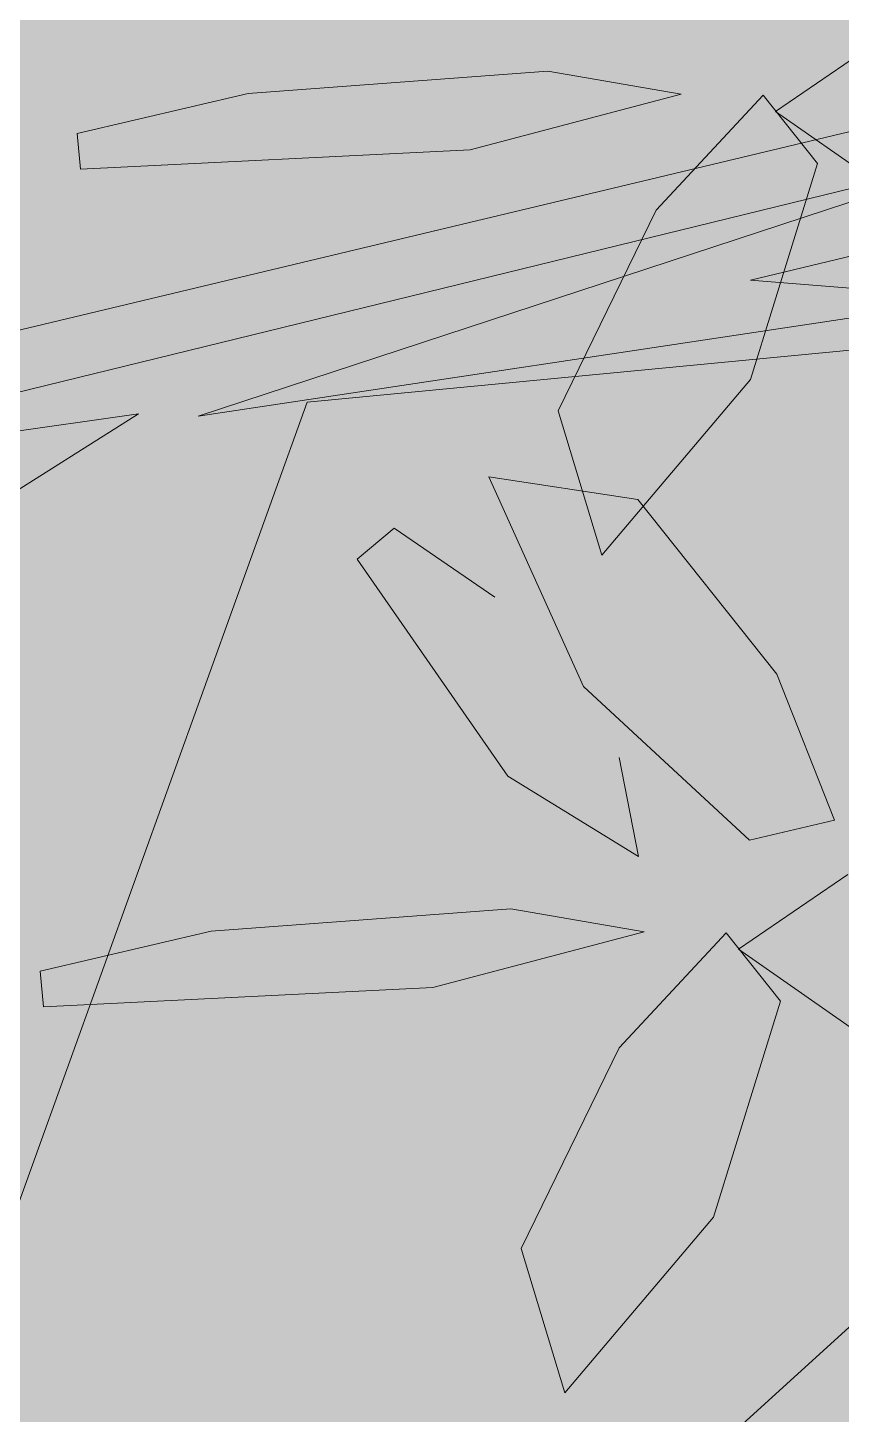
# Model space of a CAD drawing. Header units: metres. Extents: x 349703 to 349913, y 9282546 to 9282694.
# Drawn here: x 349746.5122 to 349746.7537, y 9282628.2533 to 9282628.6649 of the extents above; entities that cross this region are included whole.
import ezdxf

# ---------------------------------------------------------------- set-up
doc = ezdxf.new("R2010")
doc.units = ezdxf.units.M
doc.header["$LTSCALE"] = 0.25
doc.layers.add('AREA-VERDE', color=3, linetype='CONTINUOUS', lineweight=9)
doc.layers.add('ARQ-FONDO', color=253, linetype='CONTINUOUS', lineweight=9)

# ---------------------------------------------------------------- blocks, each defined once
blk = doc.blocks.new('WAKDOQ')
at = {"layer": 'AREA-VERDE', "lineweight": 0, "true_color": 0xc4e4b2, "transparency": 33554687}
h = blk.add_hatch(color=3, dxfattribs=at)
h.dxf.hatch_style = 1
h.paths.add_polyline_path([(349597.51754, 9282630.67616), (349595.38259, 9282630.67616), (349595.38259, 9282627.00629), (349597.51754, 9282627.00629)])
blk = doc.blocks.new('ARR2')
at = {"layer": 'ARQ-FONDO', "lineweight": 5}
for p, q in [((2740.88334, 1214.38896), (2740.83642, 1214.35686)), ((2740.6102, 1214.36464), (2740.73869, 1214.37423)), ((2740.73869, 1214.37423), (2740.79589, 1214.36432)), ((2740.93517, 1214.36421), (2740.29447, 1214.21106)), ((2740.53683, 1214.34739), (2740.6102, 1214.36464)), ((2740.79589, 1214.36432), (2740.70533, 1214.34042)), ((2740.7852, 1214.31454), (2740.83107, 1214.36384)), ((2740.83107, 1214.36384), (2740.85444, 1214.33453)), ((2740.83642, 1214.35686), (2740.90185, 1214.31112)), ((2740.53826, 1214.3322), (2740.53683, 1214.34739)), ((2740.33455, 1214.19325), (2740.93581, 1214.34023)), ((2740.70533, 1214.34042), (2740.53826, 1214.3322)), ((2740.93581, 1214.34023), (2740.5887, 1214.22613)), ((2740.85444, 1214.33453), (2740.82567, 1214.24195)), ((2740.7432, 1214.22841), (2740.7852, 1214.31454)), ((2740.82564, 1214.28456), (2740.95281, 1214.315)), ((2740.92342, 1214.27661), (2740.82564, 1214.28456)), ((2740.5887, 1214.22613), (2740.92342, 1214.27661)), ((2740.63544, 1214.23213), (2740.91136, 1214.25856)), ((2740.82567, 1214.24195), (2740.76184, 1214.16646)), ((2739.60239, 1213.62183), (2740.56313, 1214.22718)), ((2740.2821, 1214.18723), (2740.56313, 1214.22718)), ((2740.63544, 1214.23213), (2740.37715, 1213.51517)), ((2740.76184, 1214.16646), (2740.7432, 1214.22841)), ((2740.71336, 1214.20021), (2740.7773, 1214.19039)), ((2740.75405, 1214.11012), (2740.71336, 1214.20021)), ((2740.7773, 1214.19039), (2740.83699, 1214.11542)), ((2740.65688, 1214.16475), (2740.67286, 1214.17817)), ((2740.67286, 1214.17817), (2740.71604, 1214.14856)), ((2740.72156, 1214.07167), (2740.65688, 1214.16475)), ((2740.83699, 1214.11542), (2740.86176, 1214.0528)), ((2740.82525, 1214.04431), (2740.75405, 1214.11012)), ((2740.76932, 1214.07967), (2740.77768, 1214.03729)), ((2740.77768, 1214.03729), (2740.72156, 1214.07167)), ((2740.86176, 1214.0528), (2740.82525, 1214.04431)), ((2740.86745, 1214.02954), (2740.82054, 1213.99743)), ((2740.59432, 1214.00522), (2740.72281, 1214.01481)), ((2740.72281, 1214.01481), (2740.78001, 1214.0049)), ((2740.52094, 1213.98797), (2740.59432, 1214.00522)), ((2740.78001, 1214.0049), (2740.68944, 1213.98099)), ((2740.76932, 1213.95512), (2740.81519, 1214.00442)), ((2740.81519, 1214.00442), (2740.83855, 1213.97511)), ((2740.82054, 1213.99743), (2740.88597, 1213.9517)), ((2740.52238, 1213.97277), (2740.52094, 1213.98797)), ((2740.68944, 1213.98099), (2740.52238, 1213.97277)), ((2740.83855, 1213.97511), (2740.80978, 1213.88253)), ((2740.72732, 1213.86899), (2740.76932, 1213.95512)), ((2740.80978, 1213.88253), (2740.74596, 1213.80704)), ((2740.91326, 1213.87645), (2740.06527, 1213.10563)), ((2740.74596, 1213.80704), (2740.72732, 1213.86899))]:
    blk.add_line(p, q, dxfattribs=at)

msp = doc.modelspace()

# ---------------------------------------------------------------- block references
at = {"layer": 'ARQ-FONDO'}
msp.add_blockref('WAKDOQ', (150.24868, 0), dxfattribs=at)
at = {"layer": 'ARQ-FONDO', "xscale": 0.6917913537138002, "yscale": 0.6917913537138002, "zscale": 0.6917913537138002}
msp.add_blockref('ARR2', (347850.64723, 9281788.55845), dxfattribs=at)

doc.saveas('drawing.dxf')
